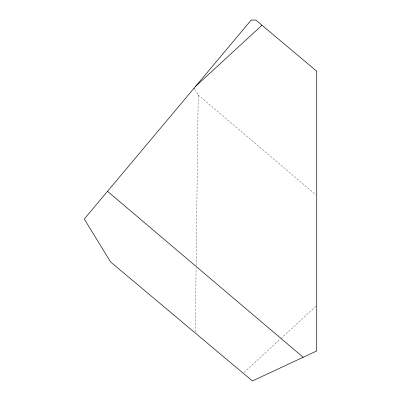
<?xml version="1.0" encoding="UTF-8"?>
<svg xmlns="http://www.w3.org/2000/svg" width="401" height="401" viewBox="0 0 401 401"><rect width="100%" height="100%" fill="white"/><g stroke="black" fill="none" stroke-linecap="round" stroke-linejoin="round"><path stroke-width="0.3" stroke-dasharray="2 1.5" d="M195.297 331.782L196.079 267.943M196.109 265.462L198.209 95.012L194.56 89.057M244.139 372.404L279.973 339.406M280.89 338.559L315.803 306.414M198.209 95.012L315.798 194.756"/><path stroke-width="0.6" d="M195.563 86.39L261.973 25.243M107.523 191.312L303.176 357.271M194.039 88.205L194.3 88.631M251.226 20.05L84.275 219.016L110.576 261.948L252.399 380.95L316.725 350.955L316.725 71.183L255.783 20.05L251.226 20.05"/></g></svg>
